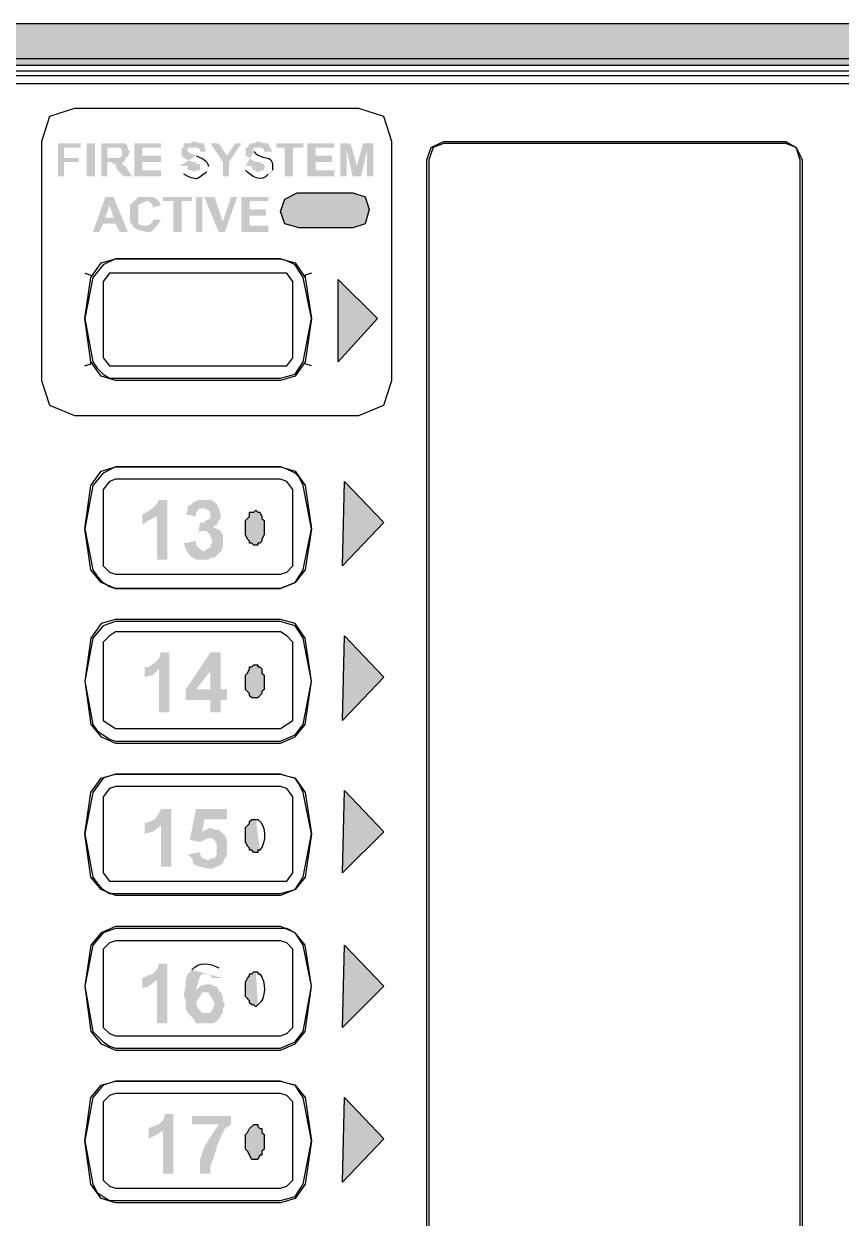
# Model space of a CAD drawing. Extents: x 0 to 760, y -27 to 732.
# Drawn here: x 254.15 to 266.38, y 60.24 to 78.11 of the extents above; entities that cross this region are included whole.
import ezdxf
from ezdxf.enums import TextEntityAlignment as Align

# ---------------------------------------------------------------- set-up
doc = ezdxf.new("R2010")
doc.units = 0
doc.header["$MEASUREMENT"] = 0

# ---------------------------------------------------------------- blocks, each defined once
blk = doc.blocks.new('RISER LOC')
at = {"linetype": 'Continuous', "lineweight": -2}
for points in [[(-22.103, 75.824), (-22.103, 76.317), (-21.764, 76.317), (-21.764, 76.256), (-22.011, 76.256), (-22.011, 76.101), (-21.795, 76.101), (-21.795, 76.04), (-22.011, 76.04), (-22.011, 75.824)], [(-20.962, 75.824), (-20.962, 76.317), (-20.562, 76.317), (-20.562, 76.256), (-20.839, 76.256), (-20.839, 76.132), (-20.562, 76.132), (-20.562, 76.04), (-20.839, 76.04), (-20.839, 75.916), (-20.562, 75.916), (-20.562, 75.824)], [(-19.636, 75.824), (-19.636, 76.04), (-19.821, 76.317), (-19.698, 76.317), (-19.575, 76.132), (-19.451, 76.317), (-19.359, 76.317), (-19.544, 76.04), (-19.544, 75.824)], [(-18.711, 75.824), (-18.711, 76.256), (-18.835, 76.256), (-18.835, 76.317), (-18.434, 76.317), (-18.434, 76.256), (-18.588, 76.256), (-18.588, 75.824)], [(-18.372, 75.824), (-18.372, 76.317), (-17.971, 76.317), (-17.971, 76.256), (-18.249, 76.256), (-18.249, 76.132), (-18.002, 76.132), (-18.002, 76.04), (-18.249, 76.04), (-18.249, 75.916), (-17.971, 75.916), (-17.971, 75.824)], [(-17.879, 75.824), (-17.879, 76.317), (-17.725, 76.317), (-17.632, 75.978), (-17.54, 76.317), (-17.385, 76.317), (-17.385, 75.824), (-17.478, 75.824), (-17.478, 76.225), (-17.57, 75.824), (-17.694, 75.824), (-17.786, 76.225), (-17.786, 75.824)], [(-20.685, 75.176), (-20.562, 75.176), (-20.623, 75.084), (-20.716, 74.991), (-20.777, 74.991), (-20.901, 75.022), (-20.962, 75.053), (-21.024, 75.145), (-21.024, 75.392), (-20.901, 75.516), (-20.685, 75.516), (-20.623, 75.485), (-20.592, 75.454), (-20.562, 75.392), (-20.685, 75.361), (-20.685, 75.392), (-20.747, 75.454), (-20.777, 75.454), (-20.901, 75.392), (-20.901, 75.115), (-20.839, 75.084), (-20.777, 75.084), (-20.716, 75.115), (-20.685, 75.145)], [(-20.377, 74.991), (-20.377, 75.454), (-20.531, 75.454), (-20.531, 75.516), (-20.099, 75.516), (-20.099, 75.454), (-20.253, 75.454), (-20.253, 74.991)], [(-19.698, 74.991), (-19.914, 75.516), (-19.76, 75.516), (-19.636, 75.145), (-19.513, 75.516), (-19.421, 75.516), (-19.606, 74.991)], [(-19.359, 74.991), (-19.359, 75.516), (-18.958, 75.516), (-18.958, 75.454), (-19.236, 75.454), (-19.236, 75.33), (-18.989, 75.33), (-18.989, 75.238), (-19.236, 75.238), (-19.236, 75.084), (-18.958, 75.084), (-18.958, 74.991)], [(-17.694, 75.053), (-18.495, 75.053), (-18.711, 75.115), (-18.773, 75.3), (-18.711, 75.485), (-18.526, 75.577), (-17.694, 75.577), (-17.509, 75.516), (-17.447, 75.33), (-17.509, 75.115)], [(-20.469, 70.088), (-20.623, 70.088), (-20.623, 70.736), (-20.747, 70.674), (-20.839, 70.612), (-20.839, 70.767), (-20.777, 70.797), (-20.685, 70.859), (-20.623, 70.921), (-20.592, 70.982), (-20.469, 70.982)], [(-20.222, 70.335), (-20.037, 70.366), (-20.037, 70.304), (-19.976, 70.242), (-19.914, 70.212), (-19.883, 70.242), (-19.821, 70.273), (-19.821, 70.304), (-19.791, 70.366), (-19.821, 70.427), (-19.821, 70.458), (-19.883, 70.52), (-19.976, 70.52), (-20.006, 70.489), (-19.976, 70.643), (-19.914, 70.643), (-19.883, 70.674), (-19.821, 70.705), (-19.821, 70.797), (-19.852, 70.828), (-19.914, 70.859), (-19.976, 70.859), (-20.037, 70.797), (-20.037, 70.736), (-20.191, 70.767), (-20.161, 70.828), (-20.161, 70.89), (-20.099, 70.921), (-20.068, 70.952), (-20.006, 70.982), (-19.821, 70.982), (-19.76, 70.952), (-19.729, 70.921), (-19.698, 70.859), (-19.667, 70.767), (-19.667, 70.705), (-19.698, 70.674), (-19.729, 70.612), (-19.791, 70.582), (-19.667, 70.52), (-19.636, 70.458), (-19.636, 70.273), (-19.667, 70.212), (-19.76, 70.119), (-19.821, 70.119), (-19.852, 70.088), (-20.037, 70.088), (-20.13, 70.15), (-20.191, 70.242)], [(-19.143, 70.828), (-19.112, 70.797), (-19.081, 70.797), (-19.051, 70.736), (-19.051, 70.705), (-19.02, 70.674), (-19.02, 70.458), (-19.051, 70.397), (-19.051, 70.366), (-19.081, 70.335), (-19.112, 70.335), (-19.112, 70.304), (-19.174, 70.304), (-19.205, 70.335), (-19.236, 70.335), (-19.236, 70.366), (-19.266, 70.397), (-19.297, 70.458), (-19.297, 70.674), (-19.266, 70.705), (-19.236, 70.736), (-19.236, 70.797), (-19.174, 70.797)], [(-20.438, 67.806), (-20.592, 67.806), (-20.592, 68.454), (-20.685, 68.361), (-20.808, 68.331), (-20.808, 68.485), (-20.747, 68.485), (-20.654, 68.546), (-20.592, 68.608), (-20.562, 68.701), (-20.438, 68.701)], [(-19.143, 68.516), (-19.112, 68.516), (-19.112, 68.485), (-19.081, 68.485), (-19.051, 68.454), (-19.051, 68.392), (-19.02, 68.361), (-19.02, 68.146), (-19.051, 68.115), (-19.051, 68.084), (-19.112, 68.022), (-19.205, 68.022), (-19.236, 68.053), (-19.236, 68.084), (-19.297, 68.146), (-19.297, 68.361), (-19.266, 68.392), (-19.236, 68.454), (-19.236, 68.485), (-19.205, 68.485), (-19.174, 68.516)], [(-20.407, 65.494), (-20.562, 65.494), (-20.562, 66.11), (-20.685, 66.018), (-20.808, 65.987), (-20.808, 66.141), (-20.716, 66.172), (-20.654, 66.203), (-20.592, 66.295), (-20.562, 66.357), (-20.407, 66.357)], [(-20.161, 65.679), (-19.976, 65.709), (-19.976, 65.679), (-19.945, 65.617), (-19.914, 65.617), (-19.852, 65.586), (-19.821, 65.617), (-19.76, 65.617), (-19.729, 65.679), (-19.729, 65.833), (-19.76, 65.894), (-19.821, 65.925), (-19.852, 65.925), (-19.976, 65.864), (-20.13, 65.894), (-20.037, 66.357), (-19.575, 66.357), (-19.575, 66.203), (-19.914, 66.203), (-19.945, 66.018), (-19.883, 66.049), (-19.821, 66.079), (-19.76, 66.049), (-19.698, 66.049), (-19.667, 66.018), (-19.636, 65.987), (-19.606, 65.956), (-19.575, 65.894), (-19.575, 65.679), (-19.636, 65.555), (-19.667, 65.524), (-19.791, 65.463), (-19.852, 65.463), (-19.976, 65.494), (-20.068, 65.524), (-20.099, 65.617)], [(-20.469, 63.15), (-20.623, 63.15), (-20.623, 63.798), (-20.747, 63.705), (-20.839, 63.674), (-20.839, 63.828), (-20.777, 63.859), (-20.685, 63.89), (-20.623, 63.952), (-20.592, 64.044), (-20.469, 64.044)], [(-20.377, 60.899), (-20.531, 60.899), (-20.531, 61.546), (-20.623, 61.485), (-20.747, 61.423), (-20.747, 61.577), (-20.685, 61.608), (-20.592, 61.639), (-20.531, 61.701), (-20.5, 61.793), (-20.377, 61.793)], [(-20.099, 61.639), (-20.099, 61.762), (-19.513, 61.762), (-19.513, 61.639), (-19.606, 61.577), (-19.667, 61.454), (-19.729, 61.3), (-19.76, 61.176), (-19.821, 61.022), (-19.821, 60.899), (-19.976, 60.899), (-19.976, 61.115), (-19.914, 61.3), (-19.821, 61.454), (-19.698, 61.639)], [(-19.143, 61.639), (-19.112, 61.639), (-19.112, 61.608), (-19.081, 61.577), (-19.051, 61.577), (-19.051, 61.516), (-19.02, 61.485), (-19.02, 61.269), (-19.051, 61.238), (-19.051, 61.176), (-19.081, 61.176), (-19.112, 61.115), (-19.205, 61.115), (-19.266, 61.238), (-19.297, 61.269), (-19.297, 61.485), (-19.266, 61.516), (-19.236, 61.577), (-19.174, 61.639)]]:
    blk.add_hatch(color=7, dxfattribs=at).paths.add_polyline_path(points)
h = blk.add_hatch(color=7, dxfattribs=at)
h.paths.add_polyline_path([(-21.456, 75.824), (-21.456, 76.317), (-21.086, 76.317), (-21.055, 76.256), (-21.055, 76.225), (-21.024, 76.194), (-21.055, 76.132), (-21.086, 76.101), (-21.117, 76.04), (-21.178, 76.04), (-21.147, 76.04), (-21.117, 75.978), (-21.086, 75.978), (-21.055, 75.916), (-20.993, 75.824), (-21.117, 75.824), (-21.209, 75.916), (-21.24, 75.978), (-21.24, 76.009), (-21.271, 76.009), (-21.302, 76.04), (-21.363, 76.04), (-21.363, 75.824)], flags=0)
h.paths.add_polyline_path([(-21.363, 76.101), (-21.178, 76.101), (-21.147, 76.132), (-21.147, 76.225), (-21.178, 76.256), (-21.363, 76.256)], flags=0)
h = blk.add_hatch(color=7, dxfattribs=at)
h.paths.add_polyline_path([(-20.284, 75.978), (-20.161, 75.978), (-20.161, 75.916), (-20.099, 75.916), (-20.068, 75.886), (-20.037, 75.916), (-19.976, 75.916), (-19.976, 76.009), (-20.037, 76.009), (-20.037, 76.04), (-20.099, 76.04), (-20.161, 76.071), (-20.222, 76.101), (-20.253, 76.132), (-20.253, 76.256), (-20.222, 76.256), (-20.222, 76.317), (-20.13, 76.317), (-20.068, 76.348), (-19.976, 76.317), (-19.914, 76.317), (-19.914, 76.256), (-19.883, 76.194), (-19.976, 76.194), (-19.976, 76.225), (-20.006, 76.256), (-20.161, 76.256), (-20.161, 76.194), (-20.037, 76.132)], flags=0)
h.paths.add_polyline_path([(-19.852, 75.978), (-19.883, 75.916), (-19.883, 75.886)], flags=0)
h.paths.add_polyline_path([(-20.222, 75.855), (-20.284, 75.978)], flags=0)
h = blk.add_hatch(color=7, dxfattribs=at)
h.paths.add_polyline_path([(-19.297, 75.978), (-19.205, 75.978), (-19.205, 75.947), (-19.174, 75.916), (-19.143, 75.916), (-19.112, 75.886), (-19.051, 75.916), (-19.02, 75.916), (-19.02, 75.947), (-18.989, 75.978), (-19.02, 75.978), (-19.02, 76.009), (-19.051, 76.009), (-19.081, 76.04), (-19.143, 76.04), (-19.205, 76.071), (-19.236, 76.101), (-19.297, 76.132), (-19.297, 76.256), (-19.266, 76.256), (-19.236, 76.317), (-19.174, 76.317), (-19.112, 76.348), (-19.02, 76.317), (-18.958, 76.317), (-18.896, 76.194), (-19.02, 76.194), (-19.02, 76.225), (-19.051, 76.256), (-19.174, 76.256), (-19.174, 76.225), (-19.205, 76.194), (-19.174, 76.194)], flags=0)
h.paths.add_polyline_path([(-18.896, 75.916), (-18.896, 75.886), (-18.958, 75.855)], flags=0)
h.paths.add_polyline_path([(-19.297, 75.916), (-19.297, 75.978)], flags=0)
h = blk.add_hatch(color=7, dxfattribs=at)
h.paths.add_polyline_path([(-21.055, 74.991), (-21.178, 74.991), (-21.24, 75.115), (-21.425, 75.115), (-21.487, 74.991), (-21.579, 74.991), (-21.394, 75.516), (-21.271, 75.516)], flags=0)
h.paths.add_polyline_path([(-21.271, 75.207), (-21.332, 75.392), (-21.394, 75.207)], flags=0)
h = blk.add_hatch(color=7, dxfattribs=at)
h.paths.add_polyline_path([(-19.821, 67.806), (-19.821, 67.991), (-20.191, 67.991), (-20.191, 68.146), (-19.821, 68.701), (-19.667, 68.701), (-19.667, 68.146), (-19.575, 68.146), (-19.575, 67.991), (-19.667, 67.991), (-19.667, 67.806)], flags=0)
h.paths.add_polyline_path([(-19.821, 68.146), (-19.821, 68.423), (-20.037, 68.146)], flags=0)
h = blk.add_hatch(color=7, dxfattribs=at)
h.paths.add_polyline_path([(-19.143, 66.203), (-19.112, 66.203)], flags=0)
h.paths.add_polyline_path([(-19.081, 65.74), (-19.112, 65.74), (-19.112, 65.709), (-19.174, 65.709), (-19.205, 65.74), (-19.236, 65.74), (-19.236, 65.771), (-19.266, 65.802), (-19.297, 65.864), (-19.297, 66.079), (-19.266, 66.11), (-19.236, 66.141), (-19.236, 66.172), (-19.205, 66.203), (-19.143, 66.203)], flags=0)
h = blk.add_hatch(color=7, dxfattribs=at)
h.paths.add_polyline_path([(-19.636, 63.828), (-19.791, 63.828), (-19.821, 63.859), (-19.821, 63.89), (-19.945, 63.89), (-19.976, 63.859), (-20.006, 63.767), (-20.037, 63.643), (-19.976, 63.705), (-19.883, 63.736), (-19.821, 63.736), (-19.76, 63.705), (-19.729, 63.705), (-19.698, 63.643), (-19.667, 63.613), (-19.636, 63.551), (-19.636, 63.489), (-19.606, 63.427), (-19.636, 63.366), (-19.636, 63.304), (-19.667, 63.273), (-19.698, 63.212), (-19.729, 63.181), (-19.791, 63.15), (-20.037, 63.15), (-20.068, 63.212), (-20.161, 63.304), (-20.191, 63.366), (-20.191, 63.489), (-20.222, 63.582), (-20.191, 63.705), (-20.191, 63.798), (-20.161, 63.89), (-20.099, 63.952)], flags=0)
h.paths.add_polyline_path([(-19.698, 63.983), (-19.667, 63.921), (-19.636, 63.828)], flags=0)
h.paths.add_polyline_path([(-20.037, 63.458), (-20.006, 63.366), (-19.945, 63.304), (-19.821, 63.304), (-19.76, 63.427), (-19.791, 63.52), (-19.821, 63.551), (-19.852, 63.613), (-19.945, 63.613), (-19.976, 63.551), (-20.006, 63.52)], flags=0)
h = blk.add_hatch(color=7, dxfattribs=at)
h.paths.add_polyline_path([(-19.143, 63.921), (-19.112, 63.921), (-19.112, 63.89), (-19.081, 63.89)], flags=0)
h.paths.add_polyline_path([(-19.112, 63.427), (-19.143, 63.397), (-19.174, 63.427), (-19.205, 63.427), (-19.236, 63.458), (-19.236, 63.489), (-19.297, 63.551), (-19.297, 63.767), (-19.266, 63.828), (-19.236, 63.859), (-19.236, 63.89), (-19.205, 63.89), (-19.174, 63.921), (-19.143, 63.921)], flags=0)
at = {"color": 7, "linetype": 'Continuous', "lineweight": -2}
for points in [[(0.623, 17.711), (1.949, 18.236), (2.504, 19.592), (2.504, 76.256), (1.949, 77.582), (0.623, 78.106), (-33.143, 78.106), (-34.469, 77.582), (-35.024, 76.256), (-35.024, 19.592), (-34.469, 18.236), (-33.143, 17.711)], [(-33.143, 18.328), (-34.037, 18.698), (-34.376, 19.592), (-34.376, 76.256), (-34.037, 77.119), (-33.143, 77.489), (0.623, 77.489), (1.487, 77.119), (1.888, 76.256), (1.888, 19.592), (1.487, 18.698), (0.623, 18.328)], [(-17.108, 76.348), (-17.231, 76.718), (-17.601, 76.841), (-21.857, 76.841), (-22.227, 76.718), (-22.35, 76.348), (-22.35, 72.771), (-22.227, 72.401), (-21.857, 72.247), (-17.601, 72.247), (-17.231, 72.401), (-17.108, 72.771)], [(-11.002, 76.071), (-11.064, 76.256), (-11.218, 76.317), (-16.337, 76.317), (-16.491, 76.256), (-16.553, 76.071), (-16.553, 44.432), (-16.491, 44.309), (-16.337, 44.216), (-11.218, 44.216), (-11.064, 44.309), (-11.002, 44.432)], [(-17.694, 75.053), (-18.495, 75.053), (-18.711, 75.115), (-18.773, 75.3), (-18.711, 75.485), (-18.526, 75.577), (-17.694, 75.577), (-17.509, 75.516), (-17.447, 75.33), (-17.509, 75.115)], [(-18.773, 74.59), (-21.24, 74.59)], [(-21.24, 74.375), (-21.332, 74.375), (-21.425, 74.251), (-21.425, 73.11), (-21.332, 72.987), (-21.24, 72.987), (-18.773, 72.987), (-18.68, 72.987), (-18.588, 73.11), (-18.588, 74.251), (-18.68, 74.375), (-18.773, 74.375)], [(-17.324, 73.696), (-17.91, 73.049), (-17.91, 74.282)], [(-21.579, 71.198), (-21.702, 70.551), (-21.579, 69.934), (-21.517, 69.842), (-21.425, 69.749), (-21.332, 69.687), (-21.24, 69.657), (-18.773, 69.657), (-21.24, 69.657), (-21.456, 69.749), (-21.61, 69.934), (-21.702, 70.551), (-21.61, 71.198), (-21.456, 71.414), (-21.24, 71.476), (-21.425, 71.383)], [(-18.403, 69.934), (-18.557, 69.749), (-18.773, 69.657), (-18.557, 69.749), (-18.434, 69.934), (-18.31, 70.551), (-18.434, 71.198), (-18.495, 71.322), (-18.557, 71.383), (-18.68, 71.445), (-18.773, 71.476), (-21.24, 71.476), (-18.773, 71.476), (-18.557, 71.414), (-18.403, 71.198), (-18.31, 70.551)], [(-21.24, 71.291), (-21.332, 71.26), (-21.425, 71.137), (-21.425, 69.996), (-21.332, 69.903), (-21.24, 69.872), (-18.773, 69.872), (-18.68, 69.903), (-18.588, 69.996), (-18.588, 71.137), (-18.68, 71.26), (-18.773, 71.291)], [(-17.231, 70.643), (-17.848, 69.996), (-17.817, 71.26)], [(-19.143, 70.828), (-19.112, 70.797), (-19.081, 70.797), (-19.051, 70.736), (-19.051, 70.705), (-19.02, 70.674), (-19.02, 70.458), (-19.051, 70.397), (-19.051, 70.366), (-19.081, 70.335), (-19.112, 70.335), (-19.112, 70.304), (-19.174, 70.304), (-19.205, 70.335), (-19.236, 70.335), (-19.236, 70.366), (-19.266, 70.397), (-19.297, 70.458), (-19.297, 70.674), (-19.266, 70.705), (-19.236, 70.736), (-19.236, 70.797), (-19.174, 70.797)], [(-18.773, 69.194), (-21.24, 69.194), (-21.456, 69.132), (-21.61, 68.916), (-21.702, 68.269), (-21.61, 67.621), (-21.456, 67.436), (-21.24, 67.344), (-18.773, 67.344), (-18.557, 67.436), (-18.403, 67.621), (-18.31, 68.269), (-18.403, 68.916), (-18.557, 69.132)], [(-21.24, 69.163), (-21.425, 69.101), (-21.579, 68.916), (-21.702, 68.269), (-21.579, 67.621), (-21.517, 67.529), (-21.425, 67.467), (-21.332, 67.405), (-21.24, 67.375), (-18.773, 67.375), (-18.557, 67.467), (-18.434, 67.621), (-18.31, 68.269), (-18.434, 68.916), (-18.495, 69.009), (-18.557, 69.101), (-18.68, 69.132), (-18.773, 69.163)], [(-21.24, 69.009), (-21.332, 68.947), (-21.425, 68.855), (-21.425, 67.683), (-21.24, 67.56), (-18.773, 67.56), (-18.588, 67.683), (-18.588, 68.855), (-18.68, 68.947), (-18.773, 69.009)], [(-17.231, 68.331), (-17.848, 67.683), (-17.817, 68.947)], [(-19.143, 68.516), (-19.112, 68.516), (-19.112, 68.485), (-19.081, 68.485), (-19.051, 68.454), (-19.051, 68.392), (-19.02, 68.361), (-19.02, 68.146), (-19.051, 68.115), (-19.051, 68.084), (-19.112, 68.022), (-19.205, 68.022), (-19.236, 68.053), (-19.236, 68.084), (-19.297, 68.146), (-19.297, 68.361), (-19.266, 68.392), (-19.236, 68.454), (-19.236, 68.485), (-19.205, 68.485), (-19.174, 68.516)], [(-21.579, 66.604), (-21.702, 65.987), (-21.579, 65.339), (-21.517, 65.247), (-21.425, 65.154), (-21.332, 65.093), (-21.24, 65.093), (-18.773, 65.093), (-18.557, 65.154), (-18.434, 65.339), (-18.31, 65.987), (-18.434, 66.604), (-18.495, 66.727), (-18.557, 66.82), (-18.68, 66.85), (-18.773, 66.881), (-18.557, 66.82), (-18.403, 66.604), (-18.31, 65.987), (-18.403, 65.339), (-18.557, 65.154), (-18.773, 65.062), (-21.24, 65.062), (-21.456, 65.154), (-21.61, 65.339), (-21.702, 65.987), (-21.61, 66.604), (-21.456, 66.82), (-21.24, 66.881), (-21.425, 66.82)], [(-18.773, 66.881), (-21.24, 66.881)], [(-21.24, 66.696), (-21.332, 66.665), (-21.425, 66.542), (-21.425, 65.401), (-21.332, 65.278), (-21.24, 65.278), (-18.773, 65.278), (-18.68, 65.278), (-18.588, 65.401), (-18.588, 66.542), (-18.68, 66.665), (-18.773, 66.696)], [(-17.231, 66.018), (-17.848, 65.401), (-17.817, 66.635)], [(-18.773, 64.599), (-21.24, 64.599), (-21.456, 64.507), (-21.61, 64.322), (-21.702, 63.705), (-21.61, 63.027), (-21.456, 62.842), (-21.24, 62.749), (-18.773, 62.749), (-18.557, 62.842), (-18.403, 63.027), (-18.31, 63.705), (-18.403, 64.322), (-18.557, 64.507)], [(-21.24, 64.568), (-21.425, 64.507), (-21.579, 64.322), (-21.702, 63.705), (-21.579, 63.027), (-21.517, 62.965), (-21.425, 62.872), (-21.332, 62.811), (-21.24, 62.78), (-18.773, 62.78), (-18.557, 62.872), (-18.434, 63.027), (-18.31, 63.705), (-18.434, 64.322), (-18.495, 64.414), (-18.557, 64.507), (-18.68, 64.568), (-18.773, 64.568)], [(-21.24, 64.383), (-21.332, 64.353), (-21.425, 64.26), (-21.425, 63.088), (-21.332, 62.996), (-21.24, 62.965), (-18.773, 62.965), (-18.68, 62.996), (-18.588, 63.088), (-18.588, 64.26), (-18.68, 64.353), (-18.773, 64.383)], [(-17.231, 63.705), (-17.848, 63.088), (-17.817, 64.322)], [(-21.579, 62.04), (-21.702, 61.392), (-21.579, 60.745), (-21.517, 60.621), (-21.425, 60.56), (-21.332, 60.498), (-21.24, 60.498), (-18.773, 60.498), (-18.557, 60.56), (-18.434, 60.745), (-18.31, 61.392), (-18.434, 62.04), (-18.495, 62.132), (-18.557, 62.225), (-18.68, 62.256), (-18.773, 62.287), (-18.557, 62.225), (-18.403, 62.04), (-18.31, 61.392), (-18.403, 60.745), (-18.557, 60.529), (-18.773, 60.467), (-21.24, 60.467), (-21.456, 60.529), (-21.61, 60.745), (-21.702, 61.392), (-21.61, 62.04), (-21.456, 62.225), (-21.24, 62.287), (-21.425, 62.225)], [(-18.773, 62.287), (-21.24, 62.287)], [(-21.24, 62.102), (-21.332, 62.071), (-21.425, 61.978), (-21.425, 60.806), (-21.332, 60.714), (-21.24, 60.683), (-18.773, 60.683), (-18.68, 60.714), (-18.588, 60.806), (-18.588, 61.978), (-18.68, 62.071), (-18.773, 62.102)], [(-17.231, 61.423), (-17.848, 60.776), (-17.817, 62.04)], [(-19.143, 61.639), (-19.112, 61.639), (-19.112, 61.608), (-19.081, 61.577), (-19.051, 61.577), (-19.051, 61.516), (-19.02, 61.485), (-19.02, 61.269), (-19.051, 61.238), (-19.051, 61.176), (-19.081, 61.176), (-19.112, 61.115), (-19.205, 61.115), (-19.266, 61.238), (-19.297, 61.269), (-19.297, 61.485), (-19.266, 61.516), (-19.236, 61.577), (-19.174, 61.639)]]:
    blk.add_lwpolyline(points, close=True, dxfattribs=at)
for points in [[(-22.874, 43.846), (-16.584, 43.846), (-16.584, 76.071), (-16.522, 76.256), (-16.337, 76.348), (-11.218, 76.348), (-11.064, 76.256), (-10.971, 76.071), (-10.971, 43.846), (-4.711, 43.846), (-4.711, 76.071), (-4.619, 76.256), (-4.434, 76.348), (0.654, 76.348), (0.839, 76.256), (0.901, 76.071), (0.901, 43.846), (1.672, 43.846), (1.672, 76.441), (1.518, 77.027), (1.117, 77.427), (0.562, 77.582), (-33.205, 77.582)], [(-34.376, 43.939), (-34.284, 43.939), (-34.284, 75.978), (-34.099, 75.978), (-34.006, 76.441), (-33.729, 76.841), (-33.359, 77.119), (-32.865, 77.212), (0.346, 77.212), (0.346, 77.397), (-32.865, 77.397), (-33.42, 77.273), (-33.852, 76.965), (-34.161, 76.502), (-34.284, 75.978)], [(-34.099, 75.978), (-34.099, 43.877), (-34.161, 43.846), (-34.253, 43.908), (-34.253, 75.978), (-34.13, 76.502), (-33.852, 76.934), (-33.39, 77.242), (-32.865, 77.335), (0.346, 77.335), (0.87, 77.242), (1.333, 76.934), (1.61, 76.502), (1.733, 75.978), (1.733, 25.252)], [(-21.702, 72.987), (-21.61, 73.018), (-21.61, 73.049), (-21.702, 73.696), (-21.61, 74.313), (-21.456, 74.529), (-21.24, 74.59), (-21.425, 74.498), (-21.579, 74.313), (-21.702, 73.696), (-21.579, 73.049), (-21.517, 72.956), (-21.425, 72.864), (-21.332, 72.802), (-21.24, 72.802), (-18.773, 72.802), (-18.557, 72.864), (-18.434, 73.049), (-18.31, 73.696), (-18.434, 74.313), (-18.495, 74.405), (-18.557, 74.498), (-18.68, 74.56), (-18.773, 74.59), (-18.557, 74.529), (-18.403, 74.313)], [(-21.702, 74.375), (-21.61, 74.344)], [(-18.31, 74.375), (-18.403, 74.344), (-18.403, 74.313), (-18.31, 73.696), (-18.403, 73.049), (-18.557, 72.833), (-18.773, 72.771), (-21.24, 72.771), (-21.456, 72.833), (-21.61, 73.049)], [(-18.31, 72.987), (-18.403, 73.018)], [(-19.081, 65.74), (-19.112, 65.74), (-19.112, 65.709), (-19.174, 65.709), (-19.205, 65.74), (-19.236, 65.74), (-19.236, 65.771), (-19.266, 65.802), (-19.297, 65.864), (-19.297, 66.079), (-19.266, 66.11), (-19.236, 66.141), (-19.236, 66.172), (-19.205, 66.203), (-19.143, 66.203), (-19.112, 66.203)], [(-19.112, 63.427), (-19.143, 63.397), (-19.174, 63.427), (-19.205, 63.427), (-19.236, 63.458), (-19.236, 63.489), (-19.297, 63.551), (-19.297, 63.767), (-19.266, 63.828), (-19.236, 63.859), (-19.236, 63.89), (-19.205, 63.89), (-19.174, 63.921), (-19.143, 63.921), (-19.112, 63.921), (-19.112, 63.89), (-19.081, 63.89)]]:
    blk.add_lwpolyline(points, dxfattribs=at)
for points in [[(-20.037, 76.132), (-19.967, 76.105), (-19.858, 76.066), (-19.852, 75.978)], [(-19.174, 76.194), (-19.019, 76.028), (-18.872, 76.194), (-18.896, 75.916)], [(-19.883, 75.886), (-20.042, 75.766), (-20.018, 75.759), (-20.222, 75.855)], [(-18.958, 75.855), (-19.053, 75.722), (-19.219, 75.826), (-19.297, 75.916)], [(-19.112, 66.203), (-18.982, 66.102), (-18.988, 65.864), (-19.081, 65.74)], [(-19.112, 66.203), (-18.982, 66.102), (-18.988, 65.864), (-19.081, 65.74)], [(-20.099, 63.952), (-19.988, 64.081), (-19.835, 64.049), (-19.698, 63.983)], [(-19.081, 63.89), (-18.99, 63.768), (-18.982, 63.527), (-19.112, 63.427)], [(-19.081, 63.89), (-18.99, 63.768), (-18.982, 63.527), (-19.112, 63.427)]]:
    blk.add_open_spline(points, degree=3, dxfattribs=at)
for points in [[(-33.143, 78.106), (-34.469, 77.582), (1.949, 77.582)], [(-33.143, 78.106), (0.623, 78.106), (1.949, 77.582)], [(-34.469, 77.582), (-34.5, 77.489), (1.98, 77.489)], [(-34.469, 77.582), (1.949, 77.582), (1.98, 77.489)], [(-21.672, 75.824), (-21.548, 75.824), (-21.672, 76.317), (-21.548, 76.317)], [(-20.037, 74.991), (-19.945, 74.991), (-20.037, 75.516), (-19.945, 75.516)], [(-17.324, 73.696), (-17.91, 73.049), (-17.91, 74.282)], [(-17.231, 70.643), (-17.848, 69.996), (-17.817, 71.26)], [(-17.231, 68.331), (-17.848, 67.683), (-17.817, 68.947)], [(-17.231, 66.018), (-17.848, 65.401), (-17.817, 66.635)], [(-17.231, 63.705), (-17.848, 63.088), (-17.817, 64.322)], [(-17.231, 61.423), (-17.848, 60.776), (-17.817, 62.04)]]:
    blk.add_solid(points, dxfattribs=at)
at = {"color": 0, "lineweight": 30, "flags": 104}
blk.add_attdef('DeviceAttributes', text='', height=9, dxfattribs=at).set_placement((56.266, 4.5), align=Align.TOP_LEFT)

msp = doc.modelspace()

# ---------------------------------------------------------------- block references
msp.add_blockref('RISER LOC', (276.766, 0))

doc.saveas('drawing.dxf')
